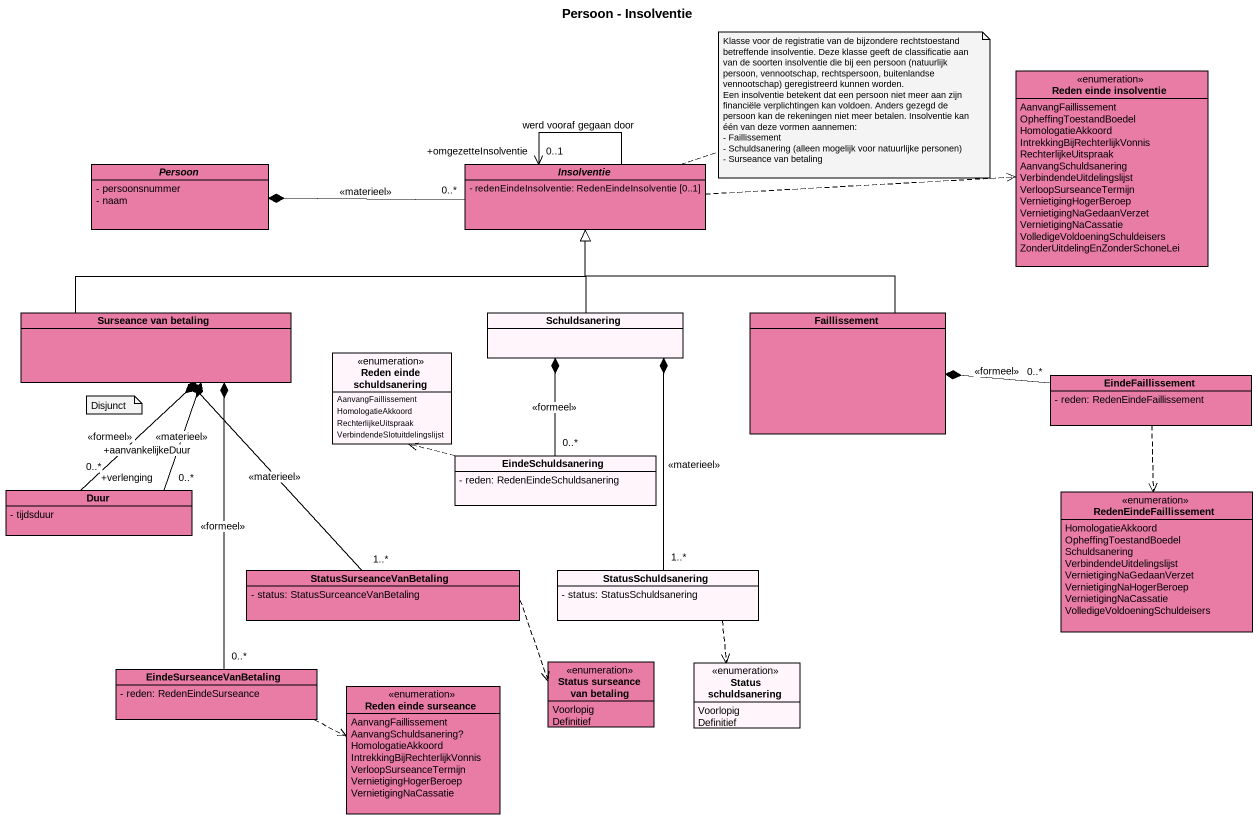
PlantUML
@startuml
title Persoon - Insolventie
hide circle
hide empty members
skinparam classAttributeIconSize 0
enum "Reden einde insolventie" as Reden_einde_insolventie #E87CA4 {
  AanvangFaillissement
  OpheffingToestandBoedel
  HomologatieAkkoord
  IntrekkingBijRechterlijkVonnis
  RechterlijkeUitspraak
  AanvangSchuldsanering
  VerbindendeUitdelingslijst
  VerloopSurseanceTermijn
  VernietigingHogerBeroep
  VernietigingNaGedaanVerzet
  VernietigingNaCassatie
  VolledigeVoldoeningSchuldeisers
  ZonderUitdelingEnZonderSchoneLei
}
abstract class Persoon #E87CA4 {
  - persoonsnummer
  - naam
}
abstract class Insolventie #E87CA4 {
  - redenEindeInsolventie: RedenEindeInsolventie [0..1]
}
class "Surseance van betaling" as Surseance_van_betaling #E87CA4
class Schuldsanering #FFF5FA
class Faillissement #E87CA4
enum "Reden einde schuldsanering" as Reden_einde_schuldsanering #FFF5FA {
  AanvangFaillissement
  HomologatieAkkoord
  RechterlijkeUitspraak
  VerbindendeSlotuitdelingslijst
}
class EindeFaillissement #E87CA4 {
  - reden: RedenEindeFaillissement
}
class EindeSchuldsanering #FFF5FA {
  - reden: RedenEindeSchuldsanering
}
class Duur #E87CA4 {
  - tijdsduur
}
enum RedenEindeFaillissement #E87CA4 {
  HomologatieAkkoord
  OpheffingToestandBoedel
  Schuldsanering
  VerbindendeUitdelingslijst
  VernietigingNaGedaanVerzet
  VernietigingNaHogerBeroep
  VernietigingNaCassatie
  VolledigeVoldoeningSchuldeisers
}
class StatusSurseanceVanBetaling #E87CA4 {
  - status: StatusSurceanceVanBetaling
}
class StatusSchuldsanering #FFF5FA {
  - status: StatusSchuldsanering
}
enum "Status surseance van betaling" as Status_surseance_van #E87CA4 {
  Voorlopig
  Definitief
}
enum "Status schuldsanering" as Status_schuldsanering #FFF5FA {
  Voorlopig
  Definitief
}
class EindeSurseanceVanBetaling #E87CA4 {
  - reden: RedenEindeSurseance
}
enum "Reden einde surseance" as Reden_einde_surseance #E87CA4 {
  AanvangFaillissement
  AanvangSchuldsanering?
  HomologatieAkkoord
  IntrekkingBijRechterlijkVonnis
  VerloopSurseanceTermijn
  VernietigingHogerBeroep
  VernietigingNaCassatie
}
Insolventie .right.> Reden_einde_insolventie
Insolventie "0..*" -left-* Persoon : <<materieel>>
Insolventie --> "+omgezetteInsolventie\n0..1" Insolventie : werd vooraf gegaan door
Surseance_van_betaling -right-|> Insolventie
Schuldsanering -up-|> Insolventie
Faillissement -up-|> Insolventie
EindeFaillissement "0..*" -left-* Faillissement : <<formeel>>
EindeFaillissement ..> RedenEindeFaillissement
EindeSchuldsanering "0..*" -up-* Schuldsanering : <<formeel>>
EindeSchuldsanering .left.> Reden_einde_schuldsanering
Duur "+verlenging\n0..*" -up-* Surseance_van_betaling : <<materieel>>
Duur "+aanvankelijkeDuur\n0..*" -up-* Surseance_van_betaling : <<formeel>>
StatusSurseanceVanBetaling "1..*" -up-* Surseance_van_betaling : <<materieel>>
StatusSurseanceVanBetaling .right.> Status_surseance_van
StatusSchuldsanering "1..*" -up-* Schuldsanering : <<materieel>>
StatusSchuldsanering ..> Status_schuldsanering
EindeSurseanceVanBetaling "0..*" -up-* Surseance_van_betaling : <<formeel>>
EindeSurseanceVanBetaling .right.> Reden_einde_surseance
note right of Insolventie
  Klasse voor de registratie van de bijzondere rechtstoestand betreffende insolventie. Deze klasse geeft de classificatie aan van de soorten insolventie die bij een persoon (natuurlijk persoon, vennootschap, rechtspersoon, buitenlandse vennootschap) geregistreerd kunnen worden.
  Een insolventie betekent dat een persoon niet meer aan zijn financiële verplichtingen kan voldoen. Anders gezegd de persoon kan de rekeningen niet meer betalen. Insolventie kan één van deze vormen aannemen:
  - Faillissement
  - Schuldsanering (alleen mogelijk voor natuurlijke personen)
  - Surseance van betaling
end note
note as N2
  Disjunct
end note
@enduml
